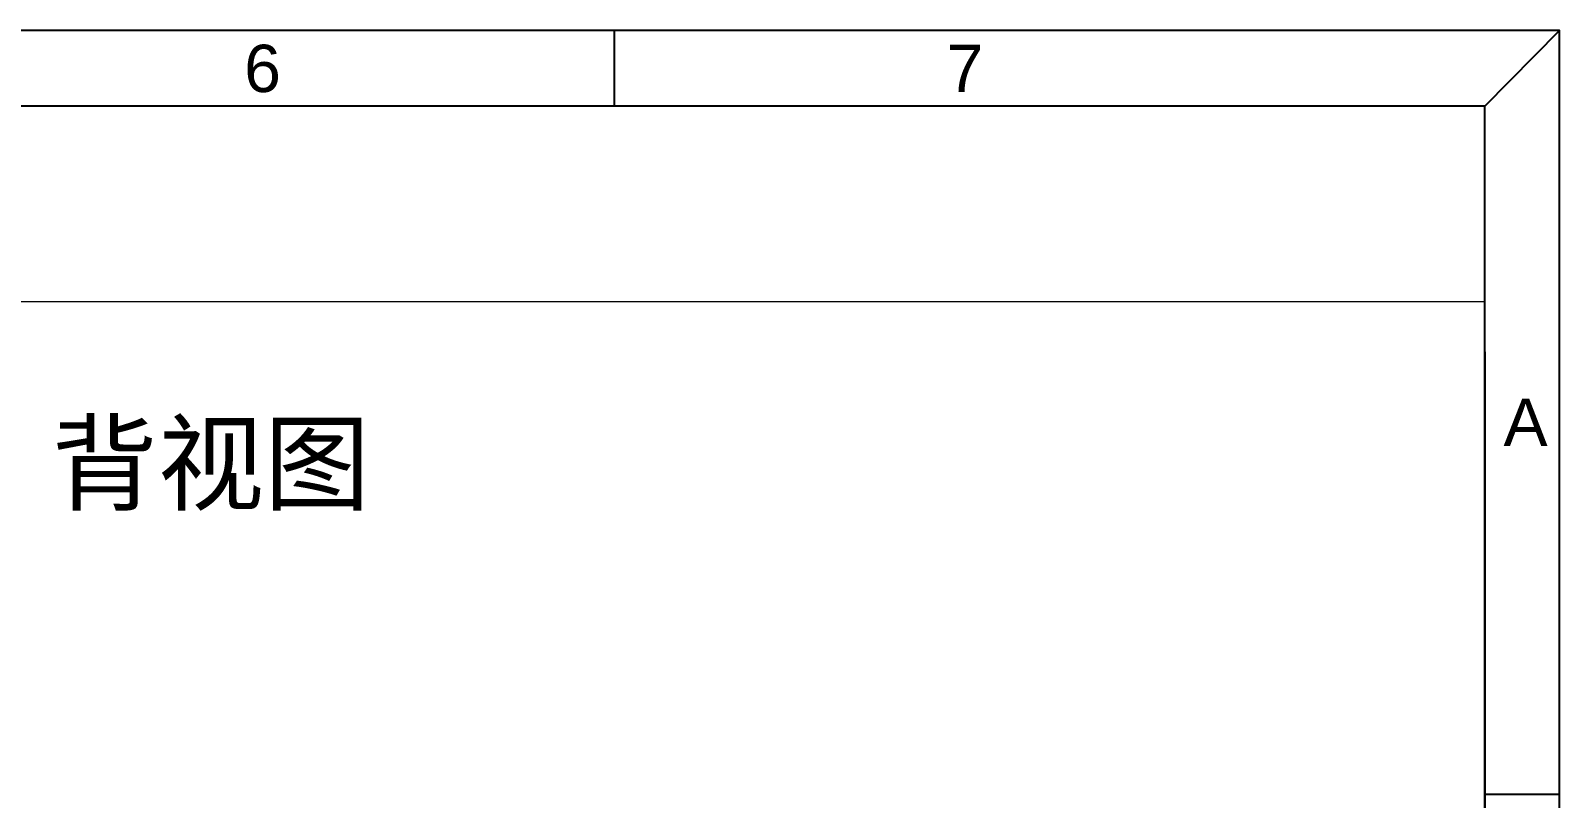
# Model space of a CAD drawing. Header units: millimetres. Extents: x 20905 to 43117, y -15595 to -5301.
# Drawn here: x 22774.9 to 23059.4, y -14896 to -14753.1 of the extents above; entities that cross this region are included whole.
import ezdxf

# ---------------------------------------------------------------- set-up
doc = ezdxf.new("R2010")
doc.units = ezdxf.units.MM
doc.header["$LTSCALE"] = 0.2
doc.layers.add('图形外框', color=7, linetype='Continuous')
doc.styles.add('宋体', font='arial.ttf')

msp = doc.modelspace()

# ---------------------------------------------------------------- linework, layer by layer
msp.add_line((23045.5211, -14812.9289), (23045.5211, -15317.7209))
at = {"layer": '图形外框'}
for points in [[(22085.1307, -14753.119), (22085.1307, -15421.9241), (23059.3911, -15421.9241), (23059.3911, -14753.119)], [(22098.9975, -14767.1991), (22098.9975, -15407.844), (23045.5244, -15407.844), (23045.5244, -14767.1991)]]:
    msp.add_lwpolyline(points, close=True, dxfattribs=at)
for points in [[(22883.4606, -14753.119), (22883.4606, -14767.1991)], [(23045.5244, -14800.2458), (23045.5244, -14784.7992), (23045.5244, -14767.1991), (23059.3911, -14753.119)], [(23059.3911, -14895.3281), (23045.5244, -14895.3281)]]:
    msp.add_lwpolyline(points, dxfattribs=at)
at = {"layer": '图形外框', "lineweight": 0}
msp.add_lwpolyline([(22098.9975, -14803.5332), (23045.5244, -14803.5332)], dxfattribs=at)

# ---------------------------------------------------------------- texts
at = {"layer": '图形外框', "style": '宋体'}
for s, p in [('6', (22814.622, -14764.5591)), ('7', (22945.3658, -14764.5591)), ('A', (23048.9911, -14830.4258))]:
    msp.add_text(s, height=8.8001, dxfattribs=at).set_placement(p)
at = {"layer": '图形外框', "lineweight": 0, "insert": (22778.7656, -14826.4011), "char_height": 19.194822, "width": 79.230509, "attachment_point": 1, "style": '宋体'}
msp.add_mtext('{\\fSimSun|b0|i0|c134|p54;\\H0.7552x;背视图}', dxfattribs=at)

doc.saveas('drawing.dxf')
